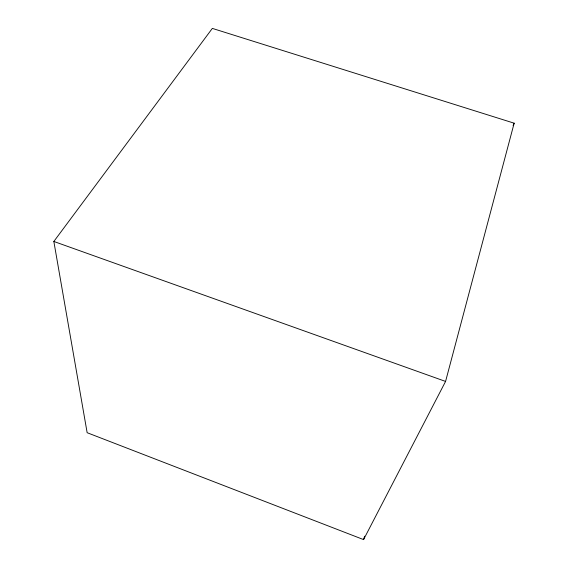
<?xml version="1.0" encoding="UTF-8"?>
<svg xmlns="http://www.w3.org/2000/svg" width="568" height="568" viewBox="0 0 568 568"><rect width="100%" height="100%" fill="white"/><g stroke="black" fill="none" stroke-linecap="round" stroke-linejoin="round"><path stroke-width="0.85" d="M445.575 381.433L514.161 123.185L212.34 28.4L53.839 241.464L87.145 432.709L363.57 539.6L445.575 381.433L53.839 241.464M363.57 539.6L364.585 536.206M513.096 125.62L514.161 123.185"/></g></svg>
